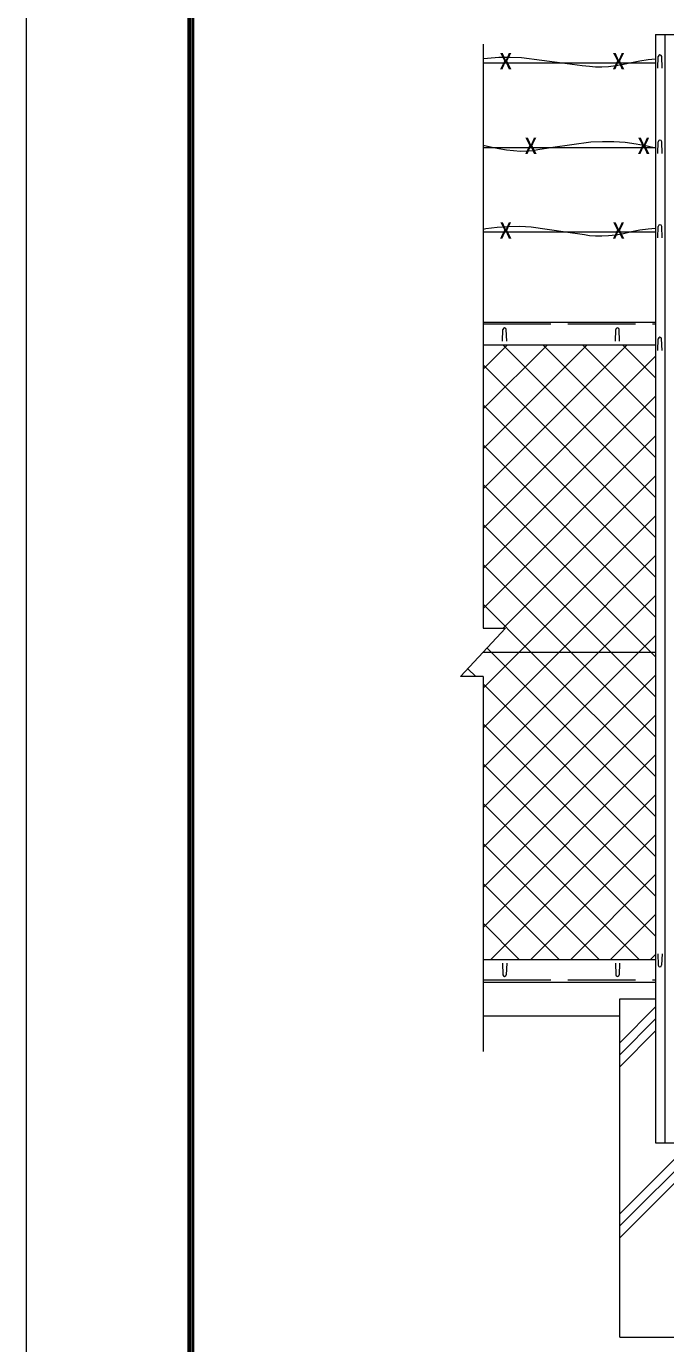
# Model space of a CAD drawing. Units: millimetres, scale not verified. Extents: x -4455 to 4455, y -3150 to 3150.
# Drawn here: x -4455 to -3322, y -675 to 1661 of the extents above; entities that cross this region are included whole.
import ezdxf
from ezdxf.enums import TextEntityAlignment as Align

# ---------------------------------------------------------------- set-up
doc = ezdxf.new("R2010")
doc.units = ezdxf.units.MM
doc.header["$LTSCALE"] = 20
doc.linetypes.add('DASHED', pattern=[7.5, 6, -1.5])
for name, color, linetype, lineweight in [('0-2_1部材', 3, 'Continuous', 18), ('0-3_2網', 4, 'Continuous', 18), ('0-7_8部品', 7, 'Continuous', 18), ('0-8_GL', 7, 'Continuous', 18), ('0-9_4基礎', 4, 'Continuous', 18), ('0-E_D-TTL', 7, 'Continuous', 18)]:
    doc.layers.add(name, color=color, linetype=linetype, lineweight=lineweight)
doc.styles.add('ＭＳ ゴシック', font='')
doc.styles.get('ＭＳ ゴシック').set_extended_font_data('MS Gothic')

msp = doc.modelspace()

# ---------------------------------------------------------------- linework, layer by layer
at = {"layer": '0-2_1部材', "color": 7}
for p, q in [((-3340.15, 1646.57), (-3340.15, -318.43)), ((-3340.15, 1646.57), (-3275.15, 1646.57)), ((-3645.86, 1136.57), (-3340.15, 1136.57)), ((-3645.86, 1096.57), (-3340.15, 1096.57)), ((-3645.86, 551.57), (-3340.15, 551.57)), ((-3645.86, 6.57), (-3340.15, 6.57)), ((-3645.86, -33.43), (-3340.15, -33.43)), ((-3340.15, -318.43), (-3275.15, -318.43))]:
    msp.add_line(p, q, dxfattribs=at)
at = {"layer": '0-2_1部材'}
for p, q in [((-3323.65, 1646.57), (-3323.65, -318.43)), ((-3336.14, 1587.01), (-3335.39, 1607.51)), ((-3328.64, 1587.01), (-3329.39, 1607.51)), ((-3336.14, 1435.95), (-3335.39, 1456.45)), ((-3328.64, 1435.95), (-3329.39, 1456.45)), ((-3336.14, 1285.95), (-3335.39, 1306.45)), ((-3328.64, 1285.95), (-3329.39, 1306.45)), ((-3611.4, 1103.07), (-3610.65, 1123.57)), ((-3603.9, 1103.07), (-3604.65, 1123.57)), ((-3411.4, 1103.07), (-3410.65, 1123.57)), ((-3403.9, 1103.07), (-3404.65, 1123.57)), ((-3611.4, 0.07), (-3610.65, -20.43)), ((-3603.9, 0.07), (-3604.65, -20.43)), ((-3411.4, 0.07), (-3410.65, -20.43)), ((-3403.9, 0.07), (-3404.65, -20.43))]:
    msp.add_line(p, q, dxfattribs=at)
at = {"layer": '0-2_1部材', "color": 4}
for p, q in [((-3645.86, 1629.72), (-3645.86, 594.28)), ((-3605.86, 594.28), (-3685.86, 508.12)), ((-3645.86, 594.28), (-3605.86, 594.28)), ((-3645.86, 508.12), (-3685.86, 508.12)), ((-3645.86, 508.12), (-3645.86, -156.87))]:
    msp.add_line(p, q, dxfattribs=at)
at = {"layer": '0-2_1部材', "color": 1}
for p, q in [((-3645.86, 1596.57), (-3340.15, 1596.57)), ((-3645.86, 1446.57), (-3340.15, 1446.57)), ((-3645.86, 1296.57), (-3340.15, 1296.57))]:
    msp.add_line(p, q, dxfattribs=at)
at = {"layer": '0-2_1部材', "color": 1, "linetype": 'DASHED'}
for p, q in [((-3645.86, 1133.57), (-3340.15, 1133.57)), ((-3645.86, -29.43), (-3340.15, -29.43))]:
    msp.add_line(p, q, dxfattribs=at)
at = {"layer": '0-2_1部材', "color": 1}
for points in [[(-3645.86, 1603.99), (-3637.87, 1604.98), (-3617.97, 1606.33), (-3597.87, 1606.58), (-3577.56, 1605.73), (-3505.58, 1596.57)], [(-3505.58, 1596.57), (-3470.32, 1591.69), (-3456.99, 1590.56), (-3446.74, 1589.66), (-3435.62, 1589.56), (-3423.64, 1590.27), (-3410.81, 1591.78), (-3397.11, 1594.09), (-3382.55, 1597.2), (-3367.8, 1600.23), (-3353.53, 1602.28), (-3340.15, 1603.32)], [(-3522.22, 1446.57), (-3548.92, 1442.26), (-3558.31, 1440.56), (-3568.57, 1439.66), (-3579.68, 1439.56), (-3591.66, 1440.27), (-3604.5, 1441.78), (-3618.19, 1444.09), (-3632.75, 1447.2), (-3645.86, 1449.89)], [(-3340.15, 1445.39), (-3355.11, 1448.99), (-3374.61, 1452.53), (-3394.31, 1454.98), (-3414.22, 1456.33), (-3434.32, 1456.58), (-3454.62, 1455.73), (-3522.22, 1446.57)], [(-3645.86, 1301.6), (-3640.69, 1302.53), (-3620.99, 1304.98), (-3601.09, 1306.33), (-3580.99, 1306.58), (-3560.69, 1305.73), (-3499.51, 1296.57)], [(-3499.51, 1296.57), (-3466.39, 1292.26), (-3456.99, 1290.56), (-3446.74, 1289.66), (-3435.62, 1289.56), (-3423.64, 1290.27), (-3410.81, 1291.78), (-3397.11, 1294.09), (-3382.55, 1297.2), (-3367.8, 1300.23), (-3353.53, 1302.28), (-3340.15, 1303.32)]]:
    msp.add_lwpolyline(points, dxfattribs=at)
at = {"layer": '0-2_1部材'}
for centre, start, end in [((-3332.39, 1607.51), 0, 180), ((-3332.39, 1456.45), 0, 180), ((-3332.39, 1306.45), 0, 180), ((-3607.65, 1123.57), 0, 180), ((-3407.65, 1123.57), 0, 180), ((-3607.65, -20.43), 180, 0), ((-3407.65, -20.43), 180, 0)]:
    msp.add_arc(centre, 3, start, end, dxfattribs=at)
at = {"layer": '0-3_2網'}
for p, q in [((-3645.86, 1053.38), (-3602.67, 1096.57)), ((-3645.86, 982.67), (-3531.96, 1096.57)), ((-3645.86, 911.96), (-3461.25, 1096.57)), ((-3645.86, 841.25), (-3390.54, 1096.57)), ((-3645.86, 770.54), (-3340.15, 1076.24)), ((-3340.15, 825.77), (-3610.95, 1096.57)), ((-3340.15, 896.48), (-3540.24, 1096.57)), ((-3340.15, 967.19), (-3469.53, 1096.57)), ((-3340.15, 1037.9), (-3398.82, 1096.57)), ((-3340.15, 755.06), (-3645.86, 1060.76)), ((-3645.86, 699.83), (-3340.15, 1005.53)), ((-3340.15, 684.35), (-3645.86, 990.05)), ((-3645.86, 629.12), (-3340.15, 934.82)), ((-3340.15, 613.63), (-3645.86, 919.34)), ((-3348.8, 551.57), (-3645.86, 848.63)), ((-3609.98, 594.28), (-3340.15, 864.11)), ((-3419.51, 551.57), (-3645.86, 777.92)), ((-3581.99, 551.57), (-3340.15, 793.4)), ((-3490.22, 551.57), (-3645.86, 707.21)), ((-3511.27, 551.57), (-3340.15, 722.69)), ((-3440.56, 551.57), (-3340.15, 651.98)), ((-3369.85, 551.57), (-3340.15, 581.27)), ((-3645.86, 487.7), (-3581.99, 551.57)), ((-3645.86, 416.99), (-3511.27, 551.57)), ((-3645.86, 346.27), (-3440.56, 551.57)), ((-3645.86, 275.56), (-3369.85, 551.57)), ((-3340.15, 401.5), (-3490.22, 551.57)), ((-3340.15, 472.21), (-3419.51, 551.57)), ((-3340.15, 542.92), (-3348.8, 551.57)), ((-3658.9, 508.12), (-3672.88, 522.1)), ((-3645.86, 204.85), (-3340.15, 510.56)), ((-3340.15, 189.37), (-3645.86, 495.08)), ((-3645.86, 134.14), (-3340.15, 439.85)), ((-3340.15, 118.66), (-3645.86, 424.36)), ((-3645.86, 63.43), (-3340.15, 369.14)), ((-3340.15, 47.95), (-3645.86, 353.65)), ((-3369.48, 6.57), (-3645.86, 282.94)), ((-3632.01, 6.57), (-3340.15, 298.43)), ((-3440.19, 6.57), (-3645.86, 212.23)), ((-3561.3, 6.57), (-3340.15, 227.72)), ((-3510.9, 6.57), (-3645.86, 141.52)), ((-3490.59, 6.57), (-3340.15, 157)), ((-3581.61, 6.57), (-3645.86, 70.81)), ((-3419.88, 6.57), (-3340.15, 86.29)), ((-3349.17, 6.57), (-3340.15, 15.58))]:
    msp.add_line(p, q, dxfattribs=at)
for points in [[(-3340.15, 330.79), (-3560.93, 551.57), (-3645.86, 636.5)], [(-3340.15, 260.08), (-3631.64, 551.57), (-3638.84, 558.76)]]:
    msp.add_lwpolyline(points, dxfattribs=at)
at = {"layer": '0-7_8部品'}
for p, q in [((-3336.17, 1086.41), (-3335.42, 1106.91)), ((-3328.67, 1086.41), (-3329.42, 1106.91)), ((-3336.17, 16.72), (-3335.42, -3.78)), ((-3328.67, 16.72), (-3329.42, -3.78))]:
    msp.add_line(p, q, dxfattribs=at)
for centre, start, end in [((-3332.42, 1106.91), 0, 180), ((-3332.42, -3.78), 180, 0)]:
    msp.add_arc(centre, 3, start, end, dxfattribs=at)
at = {"layer": '0-8_GL'}
msp.add_line((-3645.86, -93.43), (-3403.7, -93.43), dxfattribs=at)
at = {"layer": '0-9_4基礎', "color": 7}
for p, q in [((-3403.7, -663.43), (-3403.7, -63.43)), ((-3403.7, -63.43), (-3340.15, -63.43)), ((-3403.7, -663.43), (-3203.7, -663.43))]:
    msp.add_line(p, q, dxfattribs=at)
at = {"layer": '0-9_4基礎'}
for p, q in [((-3403.7, -141.21), (-3340.15, -77.66)), ((-3403.7, -162.42), (-3340.15, -98.87)), ((-3403.7, -183.63), (-3340.15, -120.08)), ((-3403.7, -465.88), (-3203.7, -265.88)), ((-3403.7, -487.09), (-3203.7, -287.09)), ((-3403.7, -444.67), (-3277.47, -318.43))]:
    msp.add_line(p, q, dxfattribs=at)
at = {"layer": '0-E_D-TTL', "color": 2}
msp.add_lwpolyline([(-4455.04, 3150.21), (4454.66, 3150.21), (4454.66, -3150.21), (-4455.04, -3150.21)], close=True, dxfattribs=at)
at = {"layer": '0-E_D-TTL'}
for points in [[(-4168.65, 2916.87), (4168.28, 2916.87), (4168.28, -2916.87), (-4168.65, -2916.87)], [(-4166, 2914.21), (4165.63, 2914.21), (4165.63, -2914.21), (-4166, -2914.21)], [(-4163.35, 2911.56), (4162.97, 2911.56), (4162.97, -2911.56), (-4163.35, -2911.56)], [(-4160.7, 2908.91), (4160.32, 2908.91), (4160.32, -2908.91), (-4160.7, -2908.91)], [(-4158.05, 2906.26), (4157.67, 2906.26), (4157.67, -2906.26), (-4158.05, -2906.26)]]:
    msp.add_lwpolyline(points, close=True, dxfattribs=at)

# ---------------------------------------------------------------- texts
at = {"layer": '0-2_1部材', "color": 1, "style": 'ＭＳ ゴシック', "width": 1.2}
for p in [(-3617.48, 1576.29), (-3417.48, 1576.29), (-3572.96, 1426.29), (-3372.96, 1426.29), (-3617.48, 1276.29), (-3417.48, 1276.29)]:
    msp.add_text('X', height=28.89, dxfattribs=at).set_placement(p, align=Align.BOTTOM_LEFT)

doc.saveas('drawing.dxf')
